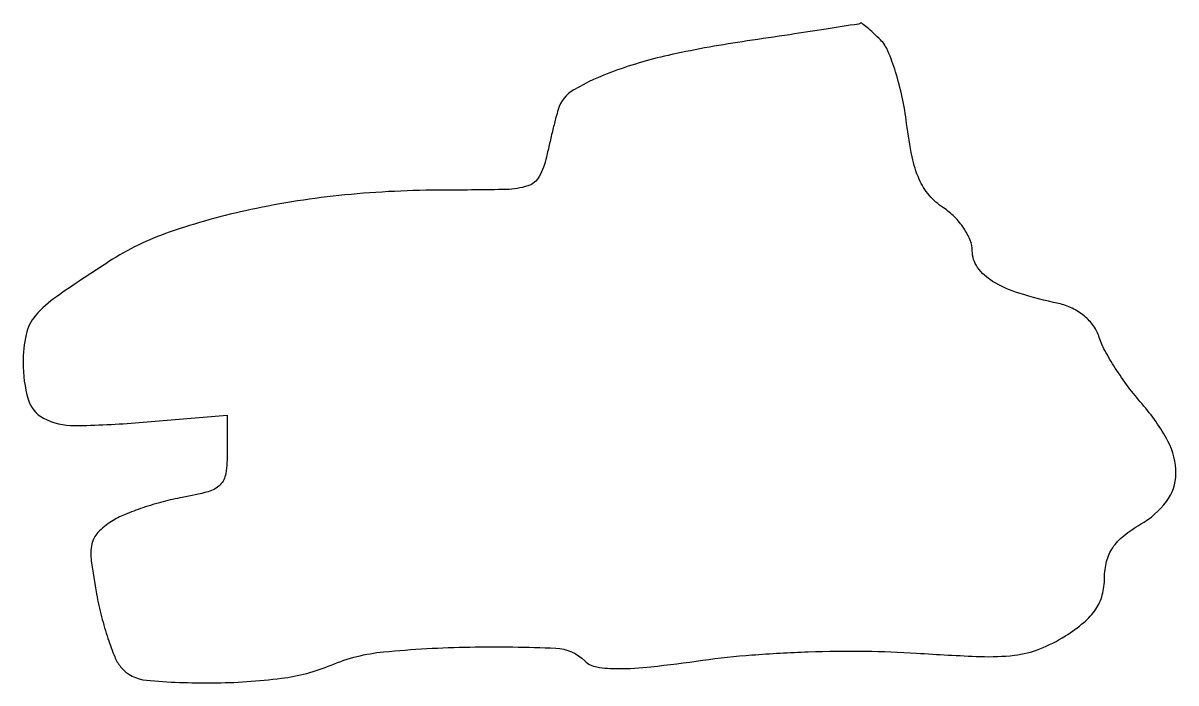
# Model space of a CAD drawing. Extents: x 0 to 96, y 0 to 54.9.
import ezdxf

# ---------------------------------------------------------------- set-up
doc = ezdxf.new("R2010")
doc.units = 0

msp = doc.modelspace()

# ---------------------------------------------------------------- linework, layer by layer
msp.add_lwpolyline([(60.256234, 53.403812, 0.016843), (53.998243, 52.276176, 0.03405), (49.187527, 50.892652, 0.042687), (45.850339, 49.348268, 0.191339), (44.532074, 47.697715, 0.010878), (44.352324, 47.058369, 0.002988), (44.097266, 46.044016, 0.003018), (43.82195, 44.890691, 0.003146), (43.564471, 43.75, -0.072108), (42.955438, 42.130369, -0.190791), (42.01762, 41.356189, -0.073274), (40.214724, 41.052703, -0.005121), (35.068916, 41, 0.024453), (26.783284, 40.594542, 0.028008), (18.949345, 39.380146, 0.030607), (12.171321, 37.497051, 0.060335), (7.152228, 35.055772, 0.007679), (2.780172, 32.137375, 0.065401), (1.033655, 30.559985, 0.122965), (0.252485, 28.986933, 0.054107), (0, 26.660573, 0.068265), (0.418367, 23.610583, 0.208486), (1.709137, 22.026498, 0.122483), (4.290609, 21.415967, 0.018206), (9.672652, 21.674084), (17, 22.293472), (17, 19.192049, -0.037573), (16.866705, 17.420718, -0.159836), (16.394715, 16.485089, -0.131634), (15.402578, 15.910647, -0.022375), (13.25, 15.433072, 0.021237), (11.658072, 15.08368, 0.016959), (9.975541, 14.577126, 0.017278), (8.44819, 14.000651, 0.04089), (7.368862, 13.442588, 0.061367), (6.235508, 12.523259, 0.141382), (5.727736, 11.561594, 0.084436), (5.676621, 10.159206, 0.013164), (6.115454, 7.411398, 0.016215), (6.534177, 5.513248, 0.017507), (7.06607, 3.69476, 0.017281), (7.628386, 2.173793, 0.076157), (8.119037, 1.356569, 0.20024), (10.26935, 0.229376, 0.023941), (15.749042, 0.011754, 0.029081), (21.497061, 0.393547, 0.067932), (25.654243, 1.5, -0.075129), (30.010447, 2.592867, -0.019902), (37.191079, 2.995603, -0.014685), (44.346918, 2.901571, -0.187888), (46.757487, 1.842513, 0.157222), (47.745394, 1.336324, 0.041766), (49.533103, 1.196364, 0.026342), (52.259104, 1.354718, 0.007074), (56.564313, 1.895008, -0.015785), (60.658396, 2.336506, -0.010638), (65.352045, 2.592942, -0.01058), (70.098275, 2.650594, -0.014598), (74.356826, 2.487813, 0.007089), (79.650291, 2.205824, 0.038555), (82.518287, 2.314944, 0.064885), (84.608578, 2.836874, 0.047149), (86.75, 3.92062, 0.033487), (88.28306, 5.037653, 0.069989), (89.270541, 6.131333, 0.082818), (89.817415, 7.325642, 0.065558), (90.006323, 8.735302, -0.061338), (90.180409, 10.122861, -0.086199), (90.687414, 11.2603, -0.07671), (91.600201, 12.251172, -0.039004), (93.006323, 13.20349, 0.102039), (95.158797, 15.094057, 0.159808), (95.949829, 17.405136, 0.127967), (95.279024, 20.126167, 0.055306), (93.134919, 23.215204, -0.019068), (91.98662, 24.63775, -0.017094), (90.90537, 26.195346, -0.017411), (90.031452, 27.660546, -0.050152), (89.568269, 28.747676, 0.079436), (89.096235, 29.697818, 0.064264), (88.320763, 30.533611, 0.061349), (87.319168, 31.178323, 0.059953), (86.18335, 31.566884, -0.022258), (82.873056, 32.427551, -0.062469), (80.694024, 33.410206, -0.100409), (79.445357, 34.57014, -0.156785), (79, 35.955508, 0.097537), (78.82683, 36.834777, 0.050485), (78.297892, 37.826907, 0.0475), (77.524174, 38.772786, 0.052602), (76.609846, 39.519983, -0.071151), (75.414809, 40.572564, -0.073713), (74.579693, 41.906157, -0.053261), (73.990457, 43.771996, -0.018795), (73.537815, 46.543639, 0.021473), (73.166546, 48.742904, 0.023417), (72.61579, 50.838494, 0.023725), (71.979854, 52.573793, 0.096973), (71.35654, 53.500603, 0.00949), (70.768868, 54.06638, 0.015301), (70.245135, 54.522806, 0.009096), (69.801949, 54.872515, 0.326106), (69.678571, 54.874908, -0.114316), (69.521422, 54.811515, -0.000226), (66.837099, 54.391173, -0.001588), (63.812934, 53.928849, -0.000982)], format="xyb", close=True)

doc.saveas('drawing.dxf')
